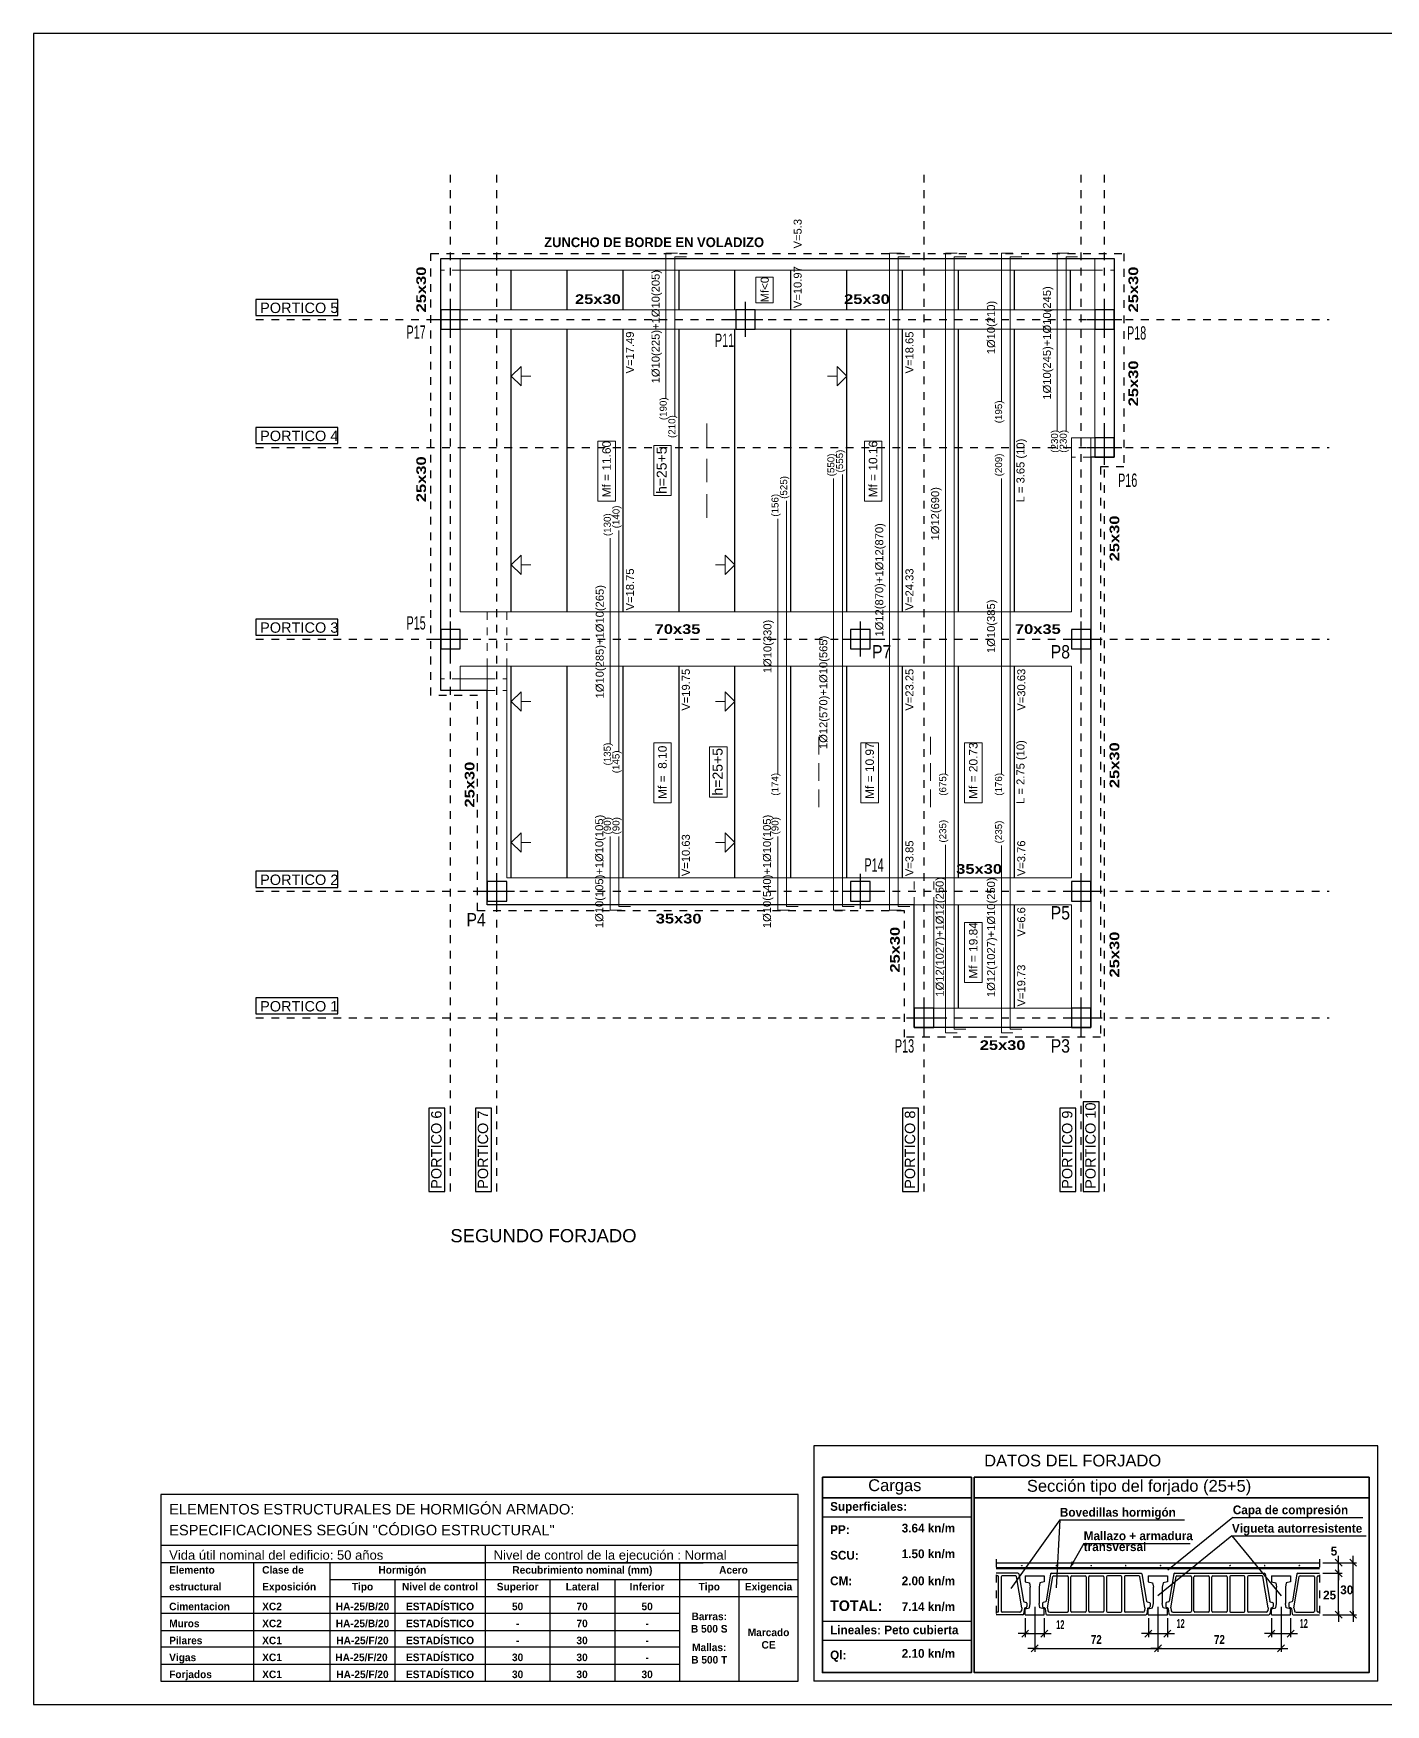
# Model space of a CAD drawing. Extents: x 2455 to 9764, y -806 to 181.
# Drawn here: x 4955.92 to 4973.33, y -500.15 to -478.61 of the extents above; entities that cross this region are included whole.
import ezdxf
from ezdxf.enums import TextEntityAlignment as Align

# ---------------------------------------------------------------- set-up
doc = ezdxf.new("R2010")
doc.units = 0
doc.header["$LTSCALE"] = 0.2
doc.header["$MEASUREMENT"] = 0
for name, pattern in [('CYPE_PUNTO', [0.075, 0, -0.075]), ('RAYITAS', [0.375, 0.25, -0.125]), ('TRAZO_Y_PUNTO', [1, 0.5, -0.25, 0, -0.25])]:
    doc.linetypes.add(name, pattern=pattern)
for name, color, linetype, lineweight in [('0-CYPE2', 4, 'CONTINUOUS', 35), ('0-CYPE3', 5, 'CONTINUOUS', 50), ('UNI_BARRAS', 10, 'CONTINUOUS', 15), ('UNI_MOMENTOS', 3, 'CONTINUOUS', 9), ('UNI_SEP_BARRAS', 9, 'CONTINUOUS', 9), ('UNI_SEP_MOM', 7, 'CONTINUOUS', 9), ('VIG_CARAS', 5, 'CONTINUOUS', 9)]:
    doc.layers.add(name, color=color, linetype=linetype, lineweight=lineweight)
for name, color, linetype in [('01_borde', 4, 'CONTINUOUS'), ('01_cajetín', 7, 'CONTINUOUS'), ('01_textos', 7, 'CONTINUOUS'), ('01_varios', 5, 'CONTINUOUS'), ('02_ejes', 38, 'RAYITAS'), ('02_trama muros', 2, 'CONTINUOUS'), ('07-TEXTOS', 7, 'CONTINUOUS'), ('ALZ_REF_TEXTO_REF_NOMBRE', 3, 'CONTINUOUS'), ('COTAS', 2, 'CONTINUOUS'), ('CYPECABECERA', 2, 'CONTINUOUS'), ('DETALLE', 2, 'CONTINUOUS'), ('FORJADO', 2, 'CONTINUOUS'), ('PA_NERV_UNI', 2, 'CONTINUOUS'), ('PA_NUM_CANTO', 7, 'CONTINUOUS'), ('PILAR_EJES', 1, 'CONTINUOUS'), ('PILAR_HORMIGON', 2, 'CONTINUOUS'), ('PILAR_REF', 3, 'CONTINUOUS'), ('UNI_CORTANTES', 3, 'CONTINUOUS'), ('WL', 7, 'CONTINUOUS')]:
    doc.layers.add(name, color=color, linetype=linetype)
doc.layers.add('01_cartela', color=6, linetype='CONTINUOUS', plot=False)
doc.layers.add('01_MEDICIONES', color=250, linetype='CONTINUOUS', plot=False)
doc.styles.add('BERNARDO', font='GOTHICB.TTF')
doc.styles.add('Estilo1', font='swissel.ttf')
doc.styles.add('NIEVES2', font='sanss___.ttf')

# ---------------------------------------------------------------- blocks, each defined once
blk = doc.blocks.new('Ejes del pilar')
at = {"layer": 'PILAR_EJES'}
for p, q in [((0, -0.5), (0, 0.5)), ((-0.5, 0), (0.5, 0))]:
    blk.add_line(p, q, dxfattribs=at)
blk = doc.blocks.new('Extremo de igualacion')
at = {"layer": 'UNI_SEP_BARRAS'}
for p, q in [((-0.125, 0), (0, 0)), ((0, -0.125), (0.125, 0))]:
    blk.add_line(p, q, dxfattribs=at)
blk.add_lwpolyline([(0, -0.125), (0, 0.125), (0.125, 0)], dxfattribs=at)

msp = doc.modelspace()

# ---------------------------------------------------------------- linework, layer by layer
at = {"layer": '0-CYPE2'}
for p, q in [((4968.001, -497.219), (4966.081, -497.219)), ((4968.001, -499.736), (4968.001, -497.219)), ((4968.037, -497.219), (4973.123, -497.219)), ((4968.037, -499.736), (4968.037, -497.219)), ((4966.081, -497.482), (4968.001, -497.482)), ((4968.037, -497.482), (4973.123, -497.482)), ((4973.123, -499.736), (4968.037, -499.736))]:
    msp.add_line(p, q, dxfattribs=at)
for points in [[(4966.081, -497.219), (4968.001, -497.219), (4968.001, -499.736), (4966.081, -499.736)], [(4968.037, -497.219), (4973.123, -497.219), (4973.123, -499.736), (4968.037, -499.736)]]:
    msp.add_lwpolyline(points, close=True, dxfattribs=at)
at = {"layer": '0-CYPE3'}
msp.add_line((4968.318, -498.388), (4972.483, -498.388), dxfattribs=at)
at = {"layer": '01_cartela', "color": 3}
msp.add_lwpolyline([(4955.92, -478.613), (4955.92, -500.148), (4986.558, -500.148), (4986.558, -478.613)], close=True, dxfattribs=at)
at = {"layer": '01_MEDICIONES', "color": 250}
msp.add_lwpolyline([(4961.165, -481.513), (4969.84, -481.513), (4969.84, -484.073), (4969.54, -484.073), (4969.54, -491.423), (4967.265, -491.423), (4967.265, -489.843), (4961.765, -489.843), (4961.765, -487.078), (4961.165, -487.078)], close=True, dxfattribs=at)
at = {"layer": '01_varios'}
for p, q in [((4968.759, -498.846), (4968.759, -498.635)), ((4968.873, -498.635), (4968.873, -498.846)), ((4970.345, -498.846), (4970.345, -498.635)), ((4970.459, -498.635), (4970.459, -498.846)), ((4971.932, -498.846), (4971.932, -498.635)), ((4972.045, -498.635), (4972.045, -498.846))]:
    msp.add_line(p, q, dxfattribs=at)
at = {"layer": '02_ejes', "color": 120, "linetype": 'TRAZO_Y_PUNTO', "ltscale": 0.5}
for p, q in [((4961.29, -493.534), (4961.29, -480.348)), ((4961.89, -493.534), (4961.89, -480.348)), ((4967.39, -493.534), (4967.39, -480.348)), ((4969.415, -493.534), (4969.415, -480.348)), ((4969.715, -493.534), (4969.715, -480.348)), ((4958.784, -482.298), (4972.609, -482.298)), ((4958.784, -483.948), (4972.609, -483.948)), ((4958.784, -486.418), (4972.609, -486.418)), ((4958.784, -489.668), (4972.609, -489.668)), ((4958.784, -491.298), (4972.609, -491.298))]:
    msp.add_line(p, q, dxfattribs=at)
at = {"layer": '02_ejes', "color": 170, "linetype": 'TRAZO_Y_PUNTO', "ltscale": 0.5, "elevation": 0}
msp.add_lwpolyline([(4961.64, -487.143), (4961.04, -487.143), (4961.04, -481.448), (4969.965, -481.448), (4969.965, -484.198), (4969.665, -484.198), (4969.665, -491.548), (4967.14, -491.548), (4967.14, -489.918), (4961.64, -489.918)], close=True, dxfattribs=at)
at = {"layer": '02_trama muros', "color": 2}
for p, q in [((4966.081, -497.728), (4968.001, -497.728)), ((4966.081, -499.073), (4968.001, -499.073)), ((4966.081, -499.319), (4968.001, -499.319))]:
    msp.add_line(p, q, dxfattribs=at)
at = {"layer": 'COTAS', "linetype": 'Continuous'}
for p, q in [((4972.774, -498.365), (4972.685, -498.276)), ((4972.729, -498.365), (4972.729, -498.231)), ((4972.962, -498.365), (4972.873, -498.276)), ((4972.918, -498.365), (4972.918, -498.231)), ((4972.528, -498.321), (4972.962, -498.321)), ((4972.528, -498.321), (4972.774, -498.321)), ((4972.528, -498.455), (4972.774, -498.455)), ((4972.528, -498.455), (4972.774, -498.455)), ((4972.774, -498.5), (4972.685, -498.41)), ((4972.774, -498.5), (4972.685, -498.41)), ((4972.729, -498.455), (4972.729, -498.321)), ((4972.729, -498.5), (4972.729, -498.343)), ((4972.729, -498.41), (4972.729, -498.544)), ((4972.729, -498.991), (4972.729, -498.455)), ((4972.918, -498.991), (4972.918, -498.321)), ((4968.816, -498.888), (4968.816, -499.469)), ((4970.402, -498.888), (4970.402, -499.469)), ((4971.988, -498.888), (4971.988, -499.469)), ((4972.774, -499.036), (4972.685, -498.946)), ((4972.729, -498.946), (4972.729, -499.08)), ((4972.962, -499.036), (4972.873, -498.946)), ((4972.918, -498.946), (4972.918, -499.08)), ((4968.693, -499.036), (4968.693, -499.278)), ((4968.939, -499.036), (4968.939, -499.278)), ((4970.28, -499.036), (4970.28, -499.278)), ((4970.525, -499.036), (4970.525, -499.278)), ((4971.866, -499.036), (4971.866, -499.278)), ((4972.111, -499.036), (4972.111, -499.278)), ((4972.528, -498.991), (4972.962, -498.991)), ((4972.528, -498.991), (4972.774, -498.991)), ((4968.738, -499.233), (4968.604, -499.233)), ((4968.649, -499.278), (4968.738, -499.189)), ((4968.693, -499.233), (4968.939, -499.233)), ((4968.772, -499.469), (4968.861, -499.38)), ((4968.894, -499.278), (4968.984, -499.189)), ((4968.894, -499.233), (4969.028, -499.233)), ((4970.324, -499.233), (4970.19, -499.233)), ((4970.235, -499.278), (4970.324, -499.189)), ((4970.28, -499.233), (4970.525, -499.233)), ((4970.358, -499.469), (4970.447, -499.38)), ((4970.358, -499.469), (4970.447, -499.38)), ((4970.481, -499.278), (4970.57, -499.189)), ((4970.481, -499.233), (4970.615, -499.233)), ((4971.91, -499.233), (4971.776, -499.233)), ((4971.821, -499.278), (4971.91, -499.189)), ((4971.866, -499.233), (4972.111, -499.233)), ((4971.944, -499.469), (4972.033, -499.38)), ((4972.067, -499.278), (4972.156, -499.189)), ((4972.067, -499.233), (4972.201, -499.233)), ((4968.861, -499.424), (4968.727, -499.424)), ((4968.816, -499.424), (4970.402, -499.424)), ((4970.447, -499.424), (4970.313, -499.424)), ((4970.358, -499.424), (4970.492, -499.424)), ((4970.402, -499.424), (4971.988, -499.424)), ((4971.944, -499.424), (4972.078, -499.424))]:
    msp.add_line(p, q, dxfattribs=at)
at = {"layer": 'CYPECABECERA', "color": 7, "linetype": 'Continuous'}
msp.add_lwpolyline([(4965.77, -497.439), (4957.56, -497.439), (4957.56, -499.848), (4965.77, -499.848)], close=True, dxfattribs=at)
at = {"layer": 'DETALLE', "color": 7}
for p, q in [((4973.235, -496.814), (4965.97, -496.814)), ((4973.235, -499.848), (4965.97, -499.848))]:
    msp.add_line(p, q, dxfattribs=at)
for points in [[(4965.97, -496.814), (4965.97, -499.848)], [(4973.235, -499.848), (4973.235, -496.814)]]:
    msp.add_lwpolyline(points, dxfattribs=at)
at = {"layer": 'FORJADO', "color": 4, "linetype": 'Continuous'}
for p, q in [((4969.14, -497.768), (4968.507, -498.653)), ((4969.14, -497.768), (4969.092, -498.642)), ((4969.14, -497.768), (4970.744, -497.768)), ((4971.368, -497.737), (4970.532, -498.414)), ((4971.368, -497.737), (4973.041, -497.737)), ((4969.447, -498.071), (4969.269, -498.388)), ((4969.447, -498.071), (4970.818, -498.071)), ((4971.356, -497.975), (4970.402, -498.745)), ((4971.356, -497.975), (4971.988, -498.745)), ((4971.356, -497.975), (4973.086, -497.975))]:
    msp.add_line(p, q, dxfattribs=at)
at = {"layer": 'FORJADO', "color": 4, "linetype": 'TRAZO_Y_PUNTO'}
for p, q in [((4968.318, -498.276), (4968.318, -499.036)), ((4972.483, -498.276), (4972.483, -499.036))]:
    msp.add_line(p, q, dxfattribs=at)
at = {"layer": 'FORJADO', "color": 5}
for p, q in [((4968.318, -498.321), (4972.483, -498.321)), ((4968.693, -498.49), (4968.693, -498.568)), ((4968.693, -498.49), (4968.939, -498.49)), ((4968.939, -498.49), (4968.939, -498.568)), ((4970.279, -498.49), (4970.279, -498.568)), ((4970.279, -498.49), (4970.525, -498.49)), ((4970.525, -498.49), (4970.525, -498.568)), ((4971.866, -498.49), (4971.866, -498.568)), ((4971.866, -498.49), (4972.111, -498.49)), ((4972.111, -498.49), (4972.111, -498.568)), ((4968.693, -498.568), (4968.749, -498.579)), ((4968.749, -498.579), (4968.759, -498.635)), ((4968.883, -498.579), (4968.873, -498.635)), ((4968.939, -498.568), (4968.883, -498.579)), ((4970.279, -498.568), (4970.335, -498.579)), ((4970.335, -498.579), (4970.345, -498.635)), ((4970.469, -498.579), (4970.459, -498.635)), ((4970.525, -498.568), (4970.469, -498.579)), ((4971.866, -498.568), (4971.921, -498.579)), ((4971.921, -498.579), (4971.932, -498.635)), ((4972.056, -498.579), (4972.045, -498.635)), ((4972.111, -498.568), (4972.056, -498.579)), ((4968.693, -498.913), (4968.749, -498.902)), ((4968.693, -498.991), (4968.693, -498.913)), ((4968.749, -498.902), (4968.759, -498.846)), ((4968.883, -498.902), (4968.873, -498.846)), ((4968.939, -498.913), (4968.883, -498.902)), ((4968.939, -498.991), (4968.939, -498.913)), ((4970.279, -498.913), (4970.335, -498.902)), ((4970.279, -498.991), (4970.279, -498.913)), ((4970.335, -498.902), (4970.345, -498.846)), ((4970.469, -498.902), (4970.459, -498.846)), ((4970.525, -498.913), (4970.469, -498.902)), ((4970.525, -498.991), (4970.525, -498.913)), ((4971.866, -498.913), (4971.921, -498.902)), ((4971.866, -498.991), (4971.866, -498.913)), ((4971.921, -498.902), (4971.932, -498.846)), ((4972.056, -498.902), (4972.045, -498.846)), ((4972.111, -498.913), (4972.056, -498.902)), ((4972.111, -498.991), (4972.111, -498.913)), ((4968.693, -498.991), (4968.939, -498.991)), ((4970.279, -498.991), (4970.525, -498.991)), ((4971.866, -498.991), (4972.111, -498.991))]:
    msp.add_line(p, q, dxfattribs=at)
at = {"layer": 'FORJADO'}
for p, q in [((4968.6, -498.455), (4968.318, -498.455)), ((4968.34, -498.488), (4968.318, -498.488)), ((4968.351, -498.948), (4968.351, -498.5)), ((4968.385, -498.5), (4968.385, -498.948)), ((4968.571, -498.488), (4968.396, -498.488)), ((4968.65, -498.899), (4968.582, -498.498)), ((4968.611, -498.464), (4968.67, -498.816)), ((4969.021, -498.464), (4968.963, -498.816)), ((4968.982, -498.899), (4969.05, -498.498)), ((4969.032, -498.455), (4970.186, -498.455)), ((4969.061, -498.488), (4969.237, -498.488)), ((4969.248, -498.5), (4969.248, -498.948)), ((4969.281, -498.948), (4969.281, -498.5)), ((4969.292, -498.488), (4969.466, -498.488)), ((4969.478, -498.5), (4969.478, -498.946)), ((4969.511, -498.946), (4969.511, -498.5)), ((4969.522, -498.488), (4969.696, -498.488)), ((4969.707, -498.5), (4969.707, -498.946)), ((4969.741, -498.5), (4969.741, -498.946)), ((4969.926, -498.488), (4969.752, -498.488)), ((4969.937, -498.946), (4969.937, -498.5)), ((4969.971, -498.5), (4969.971, -498.946)), ((4970.157, -498.488), (4969.982, -498.488)), ((4970.236, -498.899), (4970.169, -498.498)), ((4970.197, -498.464), (4970.256, -498.816)), ((4970.608, -498.464), (4970.549, -498.816)), ((4970.568, -498.899), (4970.636, -498.498)), ((4970.619, -498.455), (4971.772, -498.455)), ((4970.647, -498.488), (4970.823, -498.488)), ((4970.834, -498.5), (4970.834, -498.946)), ((4970.867, -498.946), (4970.867, -498.5)), ((4970.879, -498.488), (4971.053, -498.488)), ((4971.064, -498.5), (4971.064, -498.946)), ((4971.097, -498.946), (4971.097, -498.5)), ((4971.108, -498.488), (4971.282, -498.488)), ((4971.294, -498.5), (4971.294, -498.948)), ((4971.327, -498.5), (4971.327, -498.948)), ((4971.512, -498.488), (4971.338, -498.488)), ((4971.523, -498.946), (4971.523, -498.5)), ((4971.557, -498.5), (4971.557, -498.946)), ((4971.744, -498.488), (4971.568, -498.488)), ((4971.822, -498.899), (4971.755, -498.498)), ((4971.783, -498.464), (4971.842, -498.816)), ((4972.194, -498.464), (4972.135, -498.816)), ((4972.155, -498.899), (4972.222, -498.498)), ((4972.205, -498.455), (4972.483, -498.455)), ((4972.233, -498.488), (4972.409, -498.488)), ((4972.42, -498.5), (4972.42, -498.948)), ((4972.454, -498.948), (4972.454, -498.5)), ((4972.465, -498.488), (4972.483, -498.488)), ((4968.34, -498.958), (4968.318, -498.958)), ((4968.623, -498.958), (4968.396, -498.958)), ((4968.65, -498.899), (4968.645, -498.938)), ((4968.683, -498.909), (4968.673, -498.98)), ((4968.678, -498.825), (4968.707, -498.833)), ((4968.692, -498.9), (4968.707, -498.897)), ((4968.716, -498.843), (4968.716, -498.886)), ((4968.917, -498.843), (4968.917, -498.886)), ((4968.954, -498.825), (4968.925, -498.833)), ((4968.941, -498.9), (4968.926, -498.897)), ((4968.95, -498.909), (4968.959, -498.98)), ((4968.982, -498.899), (4968.987, -498.938)), ((4969.009, -498.958), (4969.237, -498.958)), ((4969.466, -498.958), (4969.292, -498.958)), ((4969.696, -498.958), (4969.522, -498.958)), ((4969.752, -498.958), (4969.926, -498.958)), ((4970.209, -498.958), (4969.982, -498.958)), ((4970.236, -498.899), (4970.231, -498.938)), ((4970.269, -498.909), (4970.26, -498.98)), ((4970.264, -498.825), (4970.293, -498.833)), ((4970.278, -498.9), (4970.293, -498.897)), ((4970.302, -498.843), (4970.302, -498.886)), ((4970.503, -498.843), (4970.503, -498.886)), ((4970.54, -498.825), (4970.511, -498.833)), ((4970.527, -498.9), (4970.512, -498.897)), ((4970.536, -498.909), (4970.545, -498.98)), ((4970.568, -498.899), (4970.573, -498.938)), ((4970.596, -498.958), (4970.823, -498.958)), ((4971.053, -498.958), (4970.879, -498.958)), ((4971.282, -498.958), (4971.108, -498.958)), ((4971.338, -498.958), (4971.512, -498.958)), ((4971.795, -498.958), (4971.568, -498.958)), ((4971.822, -498.899), (4971.817, -498.938)), ((4971.855, -498.909), (4971.846, -498.98)), ((4971.85, -498.825), (4971.88, -498.833)), ((4971.864, -498.9), (4971.879, -498.897)), ((4971.888, -498.843), (4971.888, -498.886)), ((4972.089, -498.843), (4972.089, -498.886)), ((4972.127, -498.825), (4972.098, -498.833)), ((4972.113, -498.9), (4972.098, -498.897)), ((4972.122, -498.909), (4972.131, -498.98)), ((4972.155, -498.899), (4972.16, -498.938)), ((4972.182, -498.958), (4972.409, -498.958)), ((4972.483, -498.958), (4972.465, -498.958)), ((4968.661, -498.991), (4968.318, -498.991)), ((4968.972, -498.991), (4970.247, -498.991)), ((4970.558, -498.991), (4971.833, -498.991)), ((4972.144, -498.991), (4972.483, -498.991))]:
    msp.add_line(p, q, dxfattribs=at)
for centre, radius, start, end in [((4968.34, -498.5), 0.0112, 360, 90), ((4968.396, -498.5), 0.0112, 90, 180), ((4968.571, -498.5), 0.0112, 8.9306, 90), ((4968.6, -498.466), 0.0112, 8.9306, 90), ((4969.032, -498.466), 0.0112, 90, 171.0694), ((4969.061, -498.5), 0.0112, 90, 171.0694), ((4969.237, -498.5), 0.0112, 0, 90), ((4969.292, -498.5), 0.0112, 90, 180), ((4969.466, -498.5), 0.0112, 0, 90), ((4969.522, -498.5), 0.0112, 90, 180), ((4969.696, -498.5), 0.0112, 0, 90), ((4969.752, -498.5), 0.0112, 90, 180), ((4969.926, -498.5), 0.0112, 0, 90), ((4969.982, -498.5), 0.0112, 90, 180), ((4970.157, -498.5), 0.0112, 8.9306, 90), ((4970.186, -498.466), 0.0112, 8.9306, 90), ((4970.619, -498.466), 0.0112, 90, 171.0694), ((4970.647, -498.5), 0.0112, 90, 171.0694), ((4970.823, -498.5), 0.0112, 0, 90), ((4970.879, -498.5), 0.0112, 90, 180), ((4971.053, -498.5), 0.0112, 0, 90), ((4971.108, -498.5), 0.0112, 90, 180), ((4971.282, -498.5), 0.0112, 0, 90), ((4971.338, -498.5), 0.0112, 90, 180), ((4971.512, -498.5), 0.0112, 0, 90), ((4971.568, -498.5), 0.0112, 90, 180), ((4971.744, -498.5), 0.0112, 8.9306, 90), ((4971.772, -498.466), 0.0112, 8.9306, 90), ((4972.205, -498.466), 0.0112, 90, 171.0694), ((4972.233, -498.5), 0.0112, 90, 171.0694), ((4972.409, -498.5), 0.0112, 0, 90), ((4972.465, -498.5), 0.0112, 90, 180), ((4968.34, -498.946), 0.0112, 270, 360), ((4968.396, -498.946), 0.0112, 180, 270), ((4968.623, -498.935), 0.0224, 270, 352.6011), ((4968.681, -498.814), 0.0112, 188.9306, 255.9637), ((4968.694, -498.911), 0.0112, 101.3099, 172.6012), ((4968.705, -498.843), 0.0112, 360, 75.9638), ((4968.705, -498.886), 0.0112, 281.31, 360), ((4968.928, -498.843), 0.0112, 104.0362, 180), ((4968.928, -498.886), 0.0112, 180, 258.69), ((4968.939, -498.911), 0.0112, 7.3988, 78.6901), ((4968.952, -498.814), 0.0112, 284.0363, 351.0694), ((4969.009, -498.935), 0.0224, 187.3989, 270), ((4969.237, -498.946), 0.0112, 270, 0), ((4969.292, -498.946), 0.0112, 180, 270), ((4969.466, -498.946), 0.0112, 270, 0), ((4969.522, -498.946), 0.0112, 180, 270), ((4969.696, -498.946), 0.0112, 270, 0), ((4969.752, -498.946), 0.0112, 180, 270), ((4969.926, -498.946), 0.0112, 270, 0), ((4969.982, -498.946), 0.0112, 180, 270), ((4970.209, -498.935), 0.0224, 270, 352.6011), ((4970.267, -498.814), 0.0112, 188.9306, 255.9637), ((4970.28, -498.911), 0.0112, 101.3099, 172.6012), ((4970.291, -498.843), 0.0112, 0, 75.9638), ((4970.291, -498.886), 0.0112, 281.31, 0), ((4970.514, -498.843), 0.0112, 104.0362, 180), ((4970.514, -498.886), 0.0112, 180, 258.69), ((4970.525, -498.911), 0.0112, 7.3988, 78.6901), ((4970.538, -498.814), 0.0112, 284.0363, 351.0694), ((4970.596, -498.935), 0.0224, 187.3989, 270), ((4970.823, -498.946), 0.0112, 270, 0), ((4970.879, -498.946), 0.0112, 180, 270), ((4971.053, -498.946), 0.0112, 270, 0), ((4971.108, -498.946), 0.0112, 180, 270), ((4971.282, -498.946), 0.0112, 270, 0), ((4971.338, -498.946), 0.0112, 180, 270), ((4971.512, -498.946), 0.0112, 270, 0), ((4971.568, -498.946), 0.0112, 180, 270), ((4971.795, -498.935), 0.0224, 270, 352.6011), ((4971.853, -498.814), 0.0112, 188.9306, 255.9637), ((4971.866, -498.911), 0.0112, 101.3099, 172.6012), ((4971.877, -498.886), 0.0112, 281.31, 0), ((4971.877, -498.843), 0.0112, 0, 75.9638), ((4972.1, -498.843), 0.0112, 104.0362, 180), ((4972.1, -498.886), 0.0112, 180, 258.69), ((4972.111, -498.911), 0.0112, 7.3988, 78.6901), ((4972.124, -498.814), 0.0112, 284.0363, 351.0694), ((4972.182, -498.935), 0.0224, 187.3989, 270), ((4972.409, -498.946), 0.0112, 270, 0), ((4972.465, -498.946), 0.0112, 180, 270), ((4968.661, -498.978), 0.0129, 270, 352.6011), ((4968.972, -498.978), 0.0129, 187.3989, 270), ((4970.247, -498.978), 0.0129, 270, 352.6011), ((4970.558, -498.978), 0.0129, 187.3989, 270), ((4971.833, -498.978), 0.0129, 270, 352.6011), ((4972.144, -498.978), 0.0129, 187.3989, 270)]:
    msp.add_arc(centre, radius, start, end, dxfattribs=at)
at = {"layer": 'FORJADO', "color": 4, "linetype": 'Continuous'}
msp.add_solid([(4969.293, -498.299), (4969.269, -498.388), (4969.332, -498.321), (4969.269, -498.388)], dxfattribs=at)
at = {"layer": 'FORJADO', "color": 1, "linetype": 'Continuous'}
for points in [[(4968.636, -498.353), (4968.642, -498.359), (4968.642, -498.347)], [(4968.636, -498.359), (4968.642, -498.359), (4968.636, -498.353)], [(4968.642, -498.347), (4968.642, -498.359), (4968.648, -498.347)], [(4968.642, -498.359), (4968.655, -498.365), (4968.648, -498.347)], [(4968.655, -498.365), (4968.642, -498.359), (4968.642, -498.365)], [(4968.655, -498.347), (4968.648, -498.347), (4968.655, -498.365)], [(4968.661, -498.359), (4968.661, -498.347), (4968.655, -498.347)], [(4968.655, -498.365), (4968.661, -498.359), (4968.655, -498.347)], [(4969.086, -498.365), (4969.105, -498.365), (4969.098, -498.347)], [(4969.086, -498.365), (4969.098, -498.347), (4969.092, -498.347)], [(4969.092, -498.347), (4969.086, -498.347), (4969.086, -498.365)], [(4969.098, -498.34), (4969.092, -498.34), (4969.098, -498.347)], [(4969.092, -498.34), (4969.092, -498.347), (4969.098, -498.347)], [(4969.105, -498.347), (4969.098, -498.347), (4969.105, -498.365)], [(4969.53, -498.353), (4969.53, -498.359), (4969.536, -498.353)], [(4969.53, -498.359), (4969.536, -498.359), (4969.536, -498.353)], [(4969.536, -498.353), (4969.548, -498.365), (4969.542, -498.347)], [(4969.536, -498.347), (4969.536, -498.353), (4969.542, -498.347)], [(4969.536, -498.359), (4969.548, -498.365), (4969.536, -498.353)], [(4969.548, -498.365), (4969.536, -498.359), (4969.536, -498.365)], [(4969.542, -498.347), (4969.548, -498.365), (4969.548, -498.347)], [(4969.554, -498.359), (4969.554, -498.347), (4969.548, -498.347)], [(4969.548, -498.365), (4969.554, -498.359), (4969.548, -498.347)], [(4969.979, -498.365), (4969.998, -498.365), (4969.992, -498.347)], [(4969.979, -498.365), (4969.992, -498.347), (4969.986, -498.347)], [(4969.986, -498.347), (4969.979, -498.347), (4969.979, -498.365)], [(4969.992, -498.34), (4969.986, -498.34), (4969.992, -498.347)], [(4969.986, -498.34), (4969.986, -498.347), (4969.992, -498.347)], [(4969.998, -498.347), (4969.992, -498.347), (4969.998, -498.365)], [(4970.423, -498.359), (4970.429, -498.359), (4970.429, -498.353)], [(4970.423, -498.353), (4970.423, -498.359), (4970.429, -498.353)], [(4970.429, -498.353), (4970.442, -498.365), (4970.436, -498.347)], [(4970.429, -498.347), (4970.429, -498.353), (4970.436, -498.347)], [(4970.429, -498.359), (4970.442, -498.365), (4970.429, -498.353)], [(4970.442, -498.365), (4970.429, -498.359), (4970.429, -498.365)], [(4970.442, -498.34), (4970.436, -498.34), (4970.442, -498.347)], [(4970.436, -498.34), (4970.436, -498.347), (4970.442, -498.347)], [(4970.436, -498.347), (4970.442, -498.365), (4970.442, -498.347)], [(4970.448, -498.359), (4970.448, -498.347), (4970.442, -498.347)], [(4970.442, -498.365), (4970.448, -498.359), (4970.442, -498.347)], [(4970.873, -498.365), (4970.892, -498.365), (4970.885, -498.347)], [(4970.873, -498.365), (4970.885, -498.347), (4970.879, -498.347)], [(4970.879, -498.347), (4970.873, -498.347), (4970.873, -498.365)], [(4970.885, -498.34), (4970.879, -498.34), (4970.885, -498.347)], [(4970.879, -498.34), (4970.879, -498.347), (4970.885, -498.347)], [(4970.892, -498.347), (4970.885, -498.347), (4970.892, -498.365)], [(4971.317, -498.359), (4971.323, -498.359), (4971.323, -498.353)], [(4971.317, -498.353), (4971.317, -498.359), (4971.323, -498.353)], [(4971.323, -498.353), (4971.335, -498.365), (4971.329, -498.347)], [(4971.323, -498.347), (4971.323, -498.353), (4971.329, -498.347)], [(4971.323, -498.359), (4971.335, -498.365), (4971.323, -498.353)], [(4971.335, -498.365), (4971.323, -498.359), (4971.323, -498.365)], [(4971.335, -498.34), (4971.329, -498.34), (4971.335, -498.347)], [(4971.329, -498.34), (4971.329, -498.347), (4971.335, -498.347)], [(4971.329, -498.347), (4971.335, -498.365), (4971.335, -498.347)], [(4971.342, -498.359), (4971.342, -498.347), (4971.335, -498.347)], [(4971.335, -498.365), (4971.342, -498.359), (4971.335, -498.347)], [(4971.767, -498.365), (4971.785, -498.365), (4971.779, -498.347)], [(4971.767, -498.365), (4971.779, -498.347), (4971.773, -498.347)], [(4971.773, -498.347), (4971.767, -498.347), (4971.767, -498.365)], [(4971.779, -498.34), (4971.773, -498.34), (4971.779, -498.347)], [(4971.773, -498.34), (4971.773, -498.347), (4971.779, -498.347)], [(4971.785, -498.347), (4971.779, -498.347), (4971.785, -498.365)], [(4972.21, -498.359), (4972.216, -498.359), (4972.216, -498.353)], [(4972.21, -498.353), (4972.21, -498.359), (4972.216, -498.353)], [(4972.216, -498.353), (4972.229, -498.365), (4972.223, -498.347)], [(4972.216, -498.347), (4972.216, -498.353), (4972.223, -498.347)], [(4972.216, -498.359), (4972.229, -498.365), (4972.216, -498.353)], [(4972.229, -498.365), (4972.216, -498.359), (4972.216, -498.365)], [(4972.229, -498.34), (4972.223, -498.34), (4972.229, -498.347)], [(4972.223, -498.34), (4972.223, -498.347), (4972.229, -498.347)], [(4972.223, -498.347), (4972.229, -498.365), (4972.229, -498.347)], [(4972.235, -498.359), (4972.235, -498.347), (4972.229, -498.347)], [(4972.229, -498.365), (4972.235, -498.359), (4972.229, -498.347)]]:
    msp.add_solid(points, dxfattribs=at)
at = {"layer": 'PA_NERV_UNI'}
for p, q in [((4962.075, -482.173), (4962.075, -481.663)), ((4962.795, -482.173), (4962.795, -481.663)), ((4963.515, -482.173), (4963.515, -481.663)), ((4964.235, -482.173), (4964.235, -481.663)), ((4964.955, -482.173), (4964.955, -481.663)), ((4965.675, -482.173), (4965.675, -481.663)), ((4966.395, -482.173), (4966.395, -481.663)), ((4967.115, -482.173), (4967.115, -481.663)), ((4967.835, -482.173), (4967.835, -481.663)), ((4968.555, -482.173), (4968.555, -481.663)), ((4969.275, -482.173), (4969.275, -481.663)), ((4962.075, -486.068), (4962.075, -482.423)), ((4962.795, -486.068), (4962.795, -482.423)), ((4963.515, -486.068), (4963.515, -482.423)), ((4964.235, -486.068), (4964.235, -482.423)), ((4964.955, -486.068), (4964.955, -482.423)), ((4965.675, -486.068), (4965.675, -482.423)), ((4966.395, -486.068), (4966.395, -482.423)), ((4967.115, -486.068), (4967.115, -482.423)), ((4967.835, -486.068), (4967.835, -482.423)), ((4968.555, -486.068), (4968.555, -482.423)), ((4962.075, -489.493), (4962.075, -486.768)), ((4962.795, -489.493), (4962.795, -486.768)), ((4963.515, -489.493), (4963.515, -486.768)), ((4964.235, -489.493), (4964.235, -486.768)), ((4964.955, -489.493), (4964.955, -486.768)), ((4965.675, -489.493), (4965.675, -486.768)), ((4966.395, -489.493), (4966.395, -486.768)), ((4967.115, -489.493), (4967.115, -486.768)), ((4967.835, -489.493), (4967.835, -486.768)), ((4968.555, -489.493), (4968.555, -486.768)), ((4967.835, -491.173), (4967.835, -489.843)), ((4968.555, -491.173), (4968.555, -489.843))]:
    msp.add_line(p, q, dxfattribs=at)
at = {"layer": 'PILAR_HORMIGON'}
for points in [[(4961.165, -482.423), (4961.415, -482.423), (4961.415, -482.173), (4961.165, -482.173), (4961.165, -482.423)], [(4964.965, -482.423), (4965.215, -482.423), (4965.215, -482.173), (4964.965, -482.173), (4964.965, -482.423)], [(4969.59, -482.423), (4969.84, -482.423), (4969.84, -482.173), (4969.59, -482.173), (4969.59, -482.423)], [(4969.59, -484.073), (4969.84, -484.073), (4969.84, -483.823), (4969.59, -483.823), (4969.59, -484.073)], [(4961.165, -486.543), (4961.415, -486.543), (4961.415, -486.293), (4961.165, -486.293), (4961.165, -486.543)], [(4966.445, -486.543), (4966.695, -486.543), (4966.695, -486.293), (4966.445, -486.293), (4966.445, -486.543)], [(4969.29, -486.543), (4969.54, -486.543), (4969.54, -486.293), (4969.29, -486.293), (4969.29, -486.543)], [(4961.765, -489.793), (4962.015, -489.793), (4962.015, -489.543), (4961.765, -489.543), (4961.765, -489.793)], [(4966.445, -489.793), (4966.695, -489.793), (4966.695, -489.543), (4966.445, -489.543), (4966.445, -489.793)], [(4969.29, -489.793), (4969.54, -489.793), (4969.54, -489.543), (4969.29, -489.543), (4969.29, -489.793)], [(4967.265, -491.423), (4967.515, -491.423), (4967.515, -491.173), (4967.265, -491.173), (4967.265, -491.423)], [(4969.29, -491.423), (4969.54, -491.423), (4969.54, -491.173), (4969.29, -491.173), (4969.29, -491.423)]]:
    msp.add_lwpolyline(points, close=True, dxfattribs=at)
at = {"layer": 'PILAR_REF'}
for points in [[(4959.84, -482.04), (4958.784, -482.04), (4958.784, -482.248), (4959.84, -482.248)], [(4959.84, -483.69), (4958.784, -483.69), (4958.784, -483.898), (4959.84, -483.898)], [(4959.84, -486.16), (4958.784, -486.16), (4958.784, -486.368), (4959.84, -486.368)], [(4959.84, -489.41), (4958.784, -489.41), (4958.784, -489.618), (4959.84, -489.618)], [(4959.84, -491.04), (4958.784, -491.04), (4958.784, -491.248), (4959.84, -491.248)], [(4961.22, -493.534), (4961.22, -492.461), (4961.013, -492.461), (4961.013, -493.534)], [(4961.82, -493.534), (4961.82, -492.461), (4961.613, -492.461), (4961.613, -493.534)], [(4967.32, -493.534), (4967.32, -492.461), (4967.113, -492.461), (4967.113, -493.534)], [(4969.345, -493.534), (4969.345, -492.461), (4969.138, -492.461), (4969.138, -493.534)], [(4969.645, -493.534), (4969.645, -492.382), (4969.438, -492.382), (4969.438, -493.534)]]:
    msp.add_lwpolyline(points, close=True, dxfattribs=at)
at = {"layer": 'UNI_BARRAS'}
for points in [[(4964.066, -483.318), (4964.066, -481.445), (4964.216, -481.445)], [(4964.179, -483.548), (4964.179, -481.49), (4964.329, -481.49)], [(4967.096, -489.91), (4966.946, -489.91), (4966.946, -481.445), (4967.096, -481.445)], [(4967.209, -489.865), (4967.059, -489.865), (4967.059, -481.49), (4967.209, -481.49)], [(4967.666, -488.158), (4967.666, -481.445), (4967.816, -481.445)], [(4967.929, -491.445), (4967.779, -491.445), (4967.779, -481.49), (4967.929, -481.49)], [(4968.386, -483.358), (4968.386, -481.445), (4968.536, -481.445)], [(4968.649, -491.445), (4968.499, -491.445), (4968.499, -481.49), (4968.649, -481.49)], [(4969.106, -483.738), (4969.106, -481.445), (4969.256, -481.445)], [(4969.219, -483.738), (4969.219, -481.49), (4969.369, -481.49)], [(4966.489, -489.865), (4966.339, -489.865), (4966.339, -484.298)], [(4966.376, -489.91), (4966.226, -489.91), (4966.226, -484.348)], [(4968.386, -488.158), (4968.386, -484.348)], [(4965.769, -489.865), (4965.619, -489.865), (4965.619, -484.638)], [(4965.506, -488.158), (4965.506, -484.868)], [(4963.346, -487.768), (4963.346, -485.118)], [(4963.459, -487.868), (4963.459, -485.018)], [(4963.496, -489.91), (4963.346, -489.91), (4963.346, -488.963)], [(4963.609, -489.865), (4963.459, -489.865), (4963.459, -488.963)], [(4965.656, -489.91), (4965.506, -489.91), (4965.506, -488.963)], [(4967.816, -491.49), (4967.666, -491.49), (4967.666, -489.068)], [(4968.536, -491.49), (4968.386, -491.49), (4968.386, -489.078)]]:
    msp.add_lwpolyline(points, dxfattribs=at)
at = {"layer": 'UNI_SEP_MOM'}
for p, q in [((4964.595, -483.942), (4964.595, -483.638)), ((4964.595, -484.397), (4964.595, -484.093)), ((4964.595, -484.853), (4964.595, -484.549)), ((4966.035, -487.903), (4966.035, -487.676)), ((4967.475, -487.903), (4967.475, -487.676)), ((4966.035, -488.244), (4966.035, -488.017)), ((4967.475, -488.244), (4967.475, -488.017)), ((4966.035, -488.584), (4966.035, -488.357)), ((4967.475, -488.584), (4967.475, -488.357))]:
    msp.add_line(p, q, dxfattribs=at)
at = {"layer": 'VIG_CARAS'}
for p, q in [((4961.165, -482.173), (4961.165, -481.513)), ((4961.165, -481.513), (4969.84, -481.513)), ((4961.415, -482.173), (4961.415, -481.513)), ((4969.59, -482.173), (4969.59, -481.513)), ((4969.84, -482.173), (4969.84, -481.513)), ((4961.415, -481.663), (4969.59, -481.663)), ((4961.415, -482.173), (4964.965, -482.173)), ((4965.215, -482.173), (4969.59, -482.173)), ((4961.165, -486.293), (4961.165, -482.423)), ((4961.415, -486.068), (4961.415, -482.423)), ((4961.415, -482.423), (4964.965, -482.423)), ((4965.215, -482.423), (4969.59, -482.423)), ((4969.59, -483.823), (4969.59, -482.423)), ((4969.84, -483.823), (4969.84, -482.423)), ((4969.29, -486.068), (4969.29, -483.823)), ((4969.29, -483.823), (4969.59, -483.823)), ((4969.54, -486.293), (4969.54, -483.823)), ((4969.54, -484.073), (4969.59, -484.073)), ((4961.415, -486.068), (4966.57, -486.068)), ((4966.57, -486.068), (4969.29, -486.068)), ((4961.165, -487.078), (4961.165, -486.543)), ((4969.54, -489.543), (4969.54, -486.543)), ((4961.415, -486.768), (4966.57, -486.768)), ((4961.415, -487.078), (4961.415, -486.768)), ((4961.765, -489.543), (4961.765, -486.768)), ((4962.015, -489.493), (4962.015, -486.768)), ((4966.57, -486.768), (4969.29, -486.768)), ((4969.29, -489.493), (4969.29, -486.768)), ((4961.165, -487.078), (4961.765, -487.078)), ((4961.415, -486.928), (4961.765, -486.928)), ((4962.015, -489.493), (4966.57, -489.493)), ((4966.57, -489.493), (4969.29, -489.493)), ((4961.765, -489.843), (4961.765, -489.793)), ((4961.765, -489.843), (4966.57, -489.843)), ((4966.57, -489.843), (4969.29, -489.843)), ((4967.265, -491.173), (4967.265, -489.843)), ((4967.515, -491.173), (4967.515, -489.843)), ((4969.29, -491.173), (4969.29, -489.843)), ((4969.54, -491.173), (4969.54, -489.793)), ((4967.515, -491.173), (4969.29, -491.173)), ((4967.515, -491.423), (4969.29, -491.423))]:
    msp.add_line(p, q, dxfattribs=at)
at = {"layer": 'VIG_CARAS', "linetype": 'CYPE_PUNTO'}
for p, q in [((4961.415, -481.663), (4961.165, -481.663)), ((4969.59, -481.663), (4969.84, -481.663)), ((4969.54, -484.073), (4969.29, -484.073)), ((4961.765, -486.768), (4961.765, -486.068)), ((4962.015, -486.768), (4962.015, -486.068)), ((4961.415, -486.928), (4961.165, -486.928)), ((4961.765, -486.928), (4962.015, -486.928)), ((4961.765, -487.078), (4962.015, -487.078)), ((4967.265, -489.843), (4967.265, -489.493)), ((4967.515, -489.843), (4967.515, -489.493))]:
    msp.add_line(p, q, dxfattribs=at)
at = {"layer": 'VIG_CARAS'}
for points in [[(4965.222, -481.752), (4965.222, -482.084), (4965.448, -482.084), (4965.448, -481.752)], [(4963.189, -483.868), (4963.189, -484.641), (4963.415, -484.641), (4963.415, -483.868)], [(4966.622, -483.868), (4966.622, -484.641), (4966.848, -484.641), (4966.848, -483.868)], [(4963.909, -483.921), (4963.909, -484.569), (4964.135, -484.569), (4964.135, -483.921)], [(4963.909, -487.753), (4963.909, -488.526), (4964.135, -488.526), (4964.135, -487.753)], [(4966.578, -487.753), (4966.578, -488.526), (4966.804, -488.526), (4966.804, -487.753)], [(4967.912, -487.753), (4967.912, -488.526), (4968.138, -488.526), (4968.138, -487.753)], [(4964.629, -487.806), (4964.629, -488.454), (4964.855, -488.454), (4964.855, -487.806)], [(4967.912, -490.071), (4967.912, -490.844), (4968.138, -490.844), (4968.138, -490.071)]]:
    msp.add_lwpolyline(points, close=True, dxfattribs=at)
at = {"layer": 'WL', "color": 5, "linetype": 'Continuous'}
for p, q in [((4957.56, -498.092), (4965.77, -498.092)), ((4961.739, -498.092), (4961.739, -498.322))]:
    msp.add_line(p, q, dxfattribs=at)
at = {"layer": 'WL', "color": 2, "linetype": 'Continuous'}
for p, q in [((4965.77, -498.322), (4957.56, -498.322)), ((4958.758, -499.848), (4958.758, -498.322)), ((4959.741, -499.848), (4959.741, -498.322)), ((4960.389, -498.322), (4961.739, -498.322)), ((4961.739, -498.322), (4961.739, -499.848)), ((4962.387, -498.322), (4963.737, -498.322)), ((4962.899, -498.322), (4964.547, -498.322)), ((4964.242, -498.322), (4964.242, -499.848)), ((4959.741, -498.538), (4961.739, -498.538)), ((4960.575, -498.538), (4960.575, -499.848)), ((4961.739, -498.538), (4964.242, -498.538)), ((4962.573, -498.538), (4962.573, -499.848)), ((4963.407, -498.538), (4963.407, -499.848)), ((4964.242, -498.538), (4965.77, -498.538)), ((4965.006, -498.538), (4965.006, -499.848)), ((4957.56, -498.754), (4965.77, -498.754)), ((4964.242, -498.973), (4957.56, -498.973)), ((4957.56, -499.192), (4964.242, -499.192)), ((4964.242, -499.41), (4957.56, -499.41)), ((4957.56, -499.629), (4959.045, -499.629)), ((4957.56, -499.629), (4964.242, -499.629)), ((4961.954, -499.629), (4962.899, -499.629))]:
    msp.add_line(p, q, dxfattribs=at)

# ---------------------------------------------------------------- block references
at = {"layer": 'PILAR_EJES', "xscale": 0.4500000000000001, "yscale": 0.4500000000000001}
for p in [(4961.29, -482.298), (4965.09, -482.298), (4969.715, -482.298), (4969.715, -483.948), (4961.29, -486.418), (4966.57, -486.418), (4969.415, -486.418), (4961.89, -489.668), (4966.57, -489.668), (4969.415, -489.668), (4967.39, -491.298), (4969.415, -491.298)]:
    msp.add_blockref('Ejes del pilar', p, dxfattribs=at)
at = {"layer": 'UNI_SEP_BARRAS', "rotation": 180}
for p in [(4962.2, -483.03), (4962.2, -485.46), (4962.2, -487.222), (4962.2, -489.039)]:
    msp.add_blockref('Extremo de igualacion', p, dxfattribs=at)
at = {"layer": 'UNI_SEP_BARRAS'}
for p in [(4966.27, -483.03), (4964.83, -485.46), (4964.83, -487.222), (4964.83, -489.039)]:
    msp.add_blockref('Extremo de igualacion', p, dxfattribs=at)

# ---------------------------------------------------------------- texts
at = {"layer": '01_borde', "color": 6, "ltscale": 0.01, "style": 'NIEVES2', "width": 0.588905}
for s, p, p2 in [('P17', (4960.725, -482.548), (4960.972, -482.548)), ('P18', (4970.004, -482.558, 0), (4970.252, -482.558, 0)), ('P16', (4969.889, -484.456, 0), (4970.137, -484.456, 0)), ('P15', (4960.725, -486.295), (4960.972, -486.295)), ('P14', (4966.622, -489.414), (4966.87, -489.414)), ('P13', (4967.015, -491.746), (4967.263, -491.746))]:
    msp.add_text(s, height=0.1722, dxfattribs=at).set_placement(p, p2, align=Align.FIT)
at = {"layer": '01_borde', "color": 7, "ltscale": 0.01, "style": 'NIEVES2'}
for s, width, p, p2 in [('P11', 0.588905, (4964.697, -482.652), (4964.945, -482.652)), ('P7', 0.856632, (4966.721, -486.667, 0), (4966.968, -486.667, 0)), ('P8', 0.856632, (4969.022, -486.667, 0), (4969.27, -486.667, 0)), ('P5', 0.856632, (4969.022, -490.031, 0), (4969.27, -490.031, 0)), ('P4', 0.856632, (4961.497, -490.12, 0), (4961.745, -490.12, 0)), ('P3', 0.856632, (4969.022, -491.746, 0), (4969.27, -491.746, 0))]:
    msp.add_text(s, height=0.1722, dxfattribs=dict(at, width=width)).set_placement(p, p2, align=Align.FIT)
at = {"layer": '01_cajetín', "color": 5, "style": 'Estilo1'}
msp.add_text('DATOS DEL FORJADO', height=0.15221, dxfattribs=at).set_placement((4969.305, -497.079), align=Align.CENTER)
for s, height, p in [('Cargas', 0.1522, (4966.671, -497.397)), ('Sección tipo del forjado (25+5)', 0.15221, (4968.715, -497.405))]:
    msp.add_text(s, height=height, dxfattribs=at).set_placement(p)
at = {"layer": '01_textos', "color": 5, "style": 'Estilo1'}
msp.add_text('SEGUNDO FORJADO', height=0.16973, dxfattribs=at).set_placement((4961.29, -494.19, 0))
at = {"layer": '07-TEXTOS', "color": 5, "style": 'BERNARDO'}
for s, height, p in [('Superficiales: ', 0.11293, (4966.181, -497.651)), ('Bovedillas hormigón', 0.11293, (4969.14, -497.726)), ('Capa de compresión ', 0.11293, (4971.368, -497.695)), ('PP: ', 0.1129, (4966.181, -497.949)), ('3.64 kn/m', 0.1129, (4967.103, -497.93)), ('Vigueta autorresistente', 0.11293, (4971.356, -497.933)), ('transversal', 0.11293, (4969.447, -498.17)), ('Mallazo + armadura ', 0.11293, (4969.447, -498.029)), ('SCU: ', 0.1129, (4966.181, -498.28)), ('1.50 kn/m', 0.1129, (4967.103, -498.261)), ('CM: ', 0.1129, (4966.181, -498.61)), ('2.00 kn/m', 0.1129, (4967.103, -498.61)), ('Lineales: Peto cubierta', 0.11293, (4966.181, -499.242)), ('Ql: ', 0.1129, (4966.181, -499.565)), ('2.10 kn/m', 0.1129, (4967.103, -499.545))]:
    msp.add_text(s, height=height, dxfattribs=at).set_placement(p)
for s, height, p in [('5', 0.113, (4972.67, -498.227)), ('25', 0.1129, (4972.614, -498.793)), ('30', 0.1129, (4972.835, -498.726))]:
    msp.add_text(s, height=height, dxfattribs=at).set_placement(p, align=Align.CENTER)
at = {"layer": '07-TEXTOS', "color": 1, "style": 'BERNARDO'}
for s, height, p in [('TOTAL:', 0.1369, (4966.181, -498.942)), ('7.14 kn/m', 0.1129, (4967.103, -498.942))]:
    msp.add_text(s, height=height, dxfattribs=at).set_placement(p)
at = {"layer": '07-TEXTOS', "color": 5, "style": 'BERNARDO'}
for s, width, p, p2 in [('12', 0.593579, (4969.093, -499.174), (4969.198, -499.174)), ('12', 0.593579, (4970.643, -499.159), (4970.747, -499.159)), ('12', 0.593933, (4972.229, -499.159), (4972.334, -499.159)), ('72', 0.791556, (4969.54, -499.365), (4969.679, -499.365)), ('72', 0.791556, (4971.126, -499.365), (4971.265, -499.365))]:
    msp.add_text(s, height=0.1129, dxfattribs=dict(at, width=width)).set_placement(p, p2, align=Align.FIT)
at = {"layer": 'ALZ_REF_TEXTO_REF_NOMBRE', "color": 5, "style": 'BERNARDO'}
msp.add_text('ZUNCHO DE BORDE EN VOLADIZO', height=0.125, dxfattribs=at).set_placement((4962.498, -481.404, 0), align=Align.BOTTOM_LEFT)
at = {"layer": 'ALZ_REF_TEXTO_REF_NOMBRE', "color": 5, "style": 'BERNARDO', "width": 1.209631}
for p, p2 in [((4960.976, -482.208), (4960.976, -481.618)), ((4970.148, -482.208), (4970.148, -481.618)), ((4970.148, -483.418), (4970.148, -482.828)), ((4960.976, -484.653), (4960.976, -484.063)), ((4969.905, -485.415), (4969.905, -484.826)), ((4969.905, -488.338), (4969.905, -487.748)), ((4961.6, -488.588), (4961.6, -487.998)), ((4967.078, -490.715), (4967.078, -490.126)), ((4969.905, -490.778), (4969.905, -490.188))]:
    msp.add_text('25x30', height=0.125, rotation=90, dxfattribs=at).set_placement(p, p2, align=Align.FIT)
for s, p, p2 in [('25x30', (4962.895, -482.099), (4963.485, -482.099)), ('25x30', (4966.361, -482.099), (4966.95, -482.099)), ('70x35', (4963.921, -486.351), (4964.51, -486.351)), ('70x35', (4968.561, -486.351), (4969.151, -486.351)), ('35x30', (4967.805, -489.442), (4968.395, -489.442)), ('35x30', (4963.935, -490.082), (4964.525, -490.082)), ('25x30', (4968.108, -491.712), (4968.697, -491.712))]:
    msp.add_text(s, height=0.125, dxfattribs=at).set_placement(p, p2, align=Align.FIT)
at = {"layer": 'PA_NUM_CANTO', "style": 'NIEVES2'}
for p in [(4964.076, -484.548), (4964.796, -488.433)]:
    msp.add_text('h=25+5', height=0.1291, rotation=90, dxfattribs=at).set_placement(p)
at = {"layer": 'PILAR_REF', "color": 7, "linetype": 'Continuous', "style": 'NIEVES2'}
for s, p in [('PORTICO 5', (4958.839, -482.216)), ('PORTICO 4', (4958.839, -483.866)), ('PORTICO 3', (4958.839, -486.336)), ('PORTICO 2', (4958.839, -489.586)), ('PORTICO 1', (4958.839, -491.216))]:
    msp.add_text(s, height=0.134, dxfattribs=at).set_placement(p)
for s, p in [('PORTICO 6', (4961.176, -493.502)), ('PORTICO 7', (4961.776, -493.502)), ('PORTICO 8', (4967.276, -493.502)), ('PORTICO 9', (4969.301, -493.502)), ('PORTICO 10', (4969.601, -493.502))]:
    msp.add_text(s, height=0.134, rotation=90, dxfattribs=at).set_placement(p)
at = {"layer": 'UNI_CORTANTES', "color": 4, "style": 'NIEVES2'}
for s, height, p in [('V=5.3', 0.1031, (4965.845, -481.384)), ('V=10.97', 0.1031, (4965.845, -482.153)), ('V=17.49', 0.1031, (4963.685, -482.995)), ('V=18.65', 0.1031, (4967.285, -482.995)), ('(190)', 0.09, (4964.103, -483.596)), ('(195)', 0.09, (4968.423, -483.636)), ('(210)', 0.09, (4964.215, -483.826)), ('L = 3.65 (10)', 0.1031, (4968.715, -484.656)), ('(230)', 0.09, (4969.143, -484.016)), ('(230)', 0.09, (4969.255, -484.016)), ('(550)', 0.09, (4966.263, -484.32)), ('(555)', 0.09, (4966.375, -484.27)), ('(209)', 0.09, (4968.423, -484.32)), ('(525)', 0.09, (4965.655, -484.61)), ('(140)', 0.09, (4963.495, -484.99)), ('(156)', 0.09, (4965.543, -484.84)), ('(130)', 0.09, (4963.383, -485.09)), ('V=18.75', 0.1031, (4963.685, -486.048)), ('V=24.33', 0.1031, (4967.285, -486.048)), ('V=19.75', 0.1031, (4964.405, -487.34)), ('V=23.25', 0.1031, (4967.285, -487.34)), ('V=30.63', 0.1031, (4968.725, -487.34)), ('(135)', 0.09, (4963.383, -488.046)), ('L = 2.75 (10)', 0.1031, (4968.715, -488.541)), ('(145)', 0.09, (4963.495, -488.146)), ('(174)', 0.09, (4965.543, -488.436)), ('(675)', 0.09, (4967.703, -488.436)), ('(176)', 0.09, (4968.423, -488.436)), ('(90)', 0.09, (4963.383, -488.935)), ('(90)', 0.09, (4963.495, -488.935)), ('(90)', 0.09, (4965.543, -488.935)), ('(235)', 0.09, (4967.703, -489.04)), ('(235)', 0.09, (4968.423, -489.05)), ('V=10.63', 0.1031, (4964.405, -489.473)), ('V=3.85', 0.1031, (4967.285, -489.473)), ('V=3.76', 0.1031, (4968.725, -489.473)), ('V=6.6', 0.1031, (4968.725, -490.253)), ('V=19.73', 0.1031, (4968.725, -491.153))]:
    msp.add_text(s, height=height, rotation=90, dxfattribs=at).set_placement(p, align=Align.BOTTOM_LEFT)
at = {"layer": 'UNI_MOMENTOS', "style": 'NIEVES2'}
for s, p in [('1%%c10(225)+1%%c10(205)', (4964.016, -483.122)), ('1%%c10(245)+1%%c10(245)', (4969.056, -483.332)), ('1%%c10(210)', (4968.336, -482.747)), ('1%%c12(690)', (4967.616, -485.147)), ('1%%c12(870)+1%%c12(870)', (4966.896, -486.385)), ('1%%c10(285)+1%%c10(265)', (4963.296, -487.182)), ('1%%c10(385)', (4968.336, -486.597)), ('1%%c10(330)', (4965.456, -486.857)), ('1%%c12(570)+1%%c10(565)', (4966.176, -487.835)), ('1%%c10(105)+1%%c10(105)', (4963.29, -490.142)), ('1%%c10(540)+1%%c10(105)', (4965.45, -490.142)), ('1%%c12(1027)+1%%c12(250)', (4967.675, -491.025)), ('1%%c12(1027)+1%%c10(250)', (4968.336, -491.03))]:
    msp.add_text(s, height=0.1031, rotation=90, dxfattribs=at).set_placement(p, align=Align.BOTTOM_LEFT)
at = {"layer": 'VIG_CARAS', "style": 'NIEVES2'}
for s, height, p in [('Mf<0', 0.1044, (4965.391, -482.078)), ('Mf = 11.60', 0.1098, (4963.356, -484.592)), ('Mf = 10.16', 0.1098, (4966.788, -484.592)), ('Mf = 10.97', 0.1098, (4966.745, -488.477)), ('Mf = 20.73', 0.1098, (4968.079, -488.477)), ('Mf =  8.10', 0.1098, (4964.076, -488.477)), ('Mf = 19.84', 0.1098, (4968.079, -490.794))]:
    msp.add_text(s, height=height, rotation=90, dxfattribs=at).set_placement(p)
at = {"layer": 'WL', "color": 5, "linetype": 'Continuous', "style": 'Estilo1'}
for s, height, p in [('ELEMENTOS ESTRUCTURALES DE HORMIGÓN ARMADO:', 0.13503, (4957.668, -497.698)), ('ESPECIFICACIONES SEGÚN "CÓDIGO ESTRUCTURAL"', 0.13503, (4957.668, -497.967)), ('Vida útil nominal del edificio: 50 años  ', 0.12, (4957.668, -498.281)), ('Nivel de control de la ejecución : Normal', 0.12, (4961.847, -498.281))]:
    msp.add_text(s, height=height, dxfattribs=at).set_placement(p)
at = {"layer": 'WL', "color": 7, "linetype": 'Continuous', "style": 'BERNARDO'}
for s, p in [('Elemento', (4957.668, -498.461)), ('Clase de ', (4958.866, -498.461)), ('estructural', (4957.668, -498.677)), ('Exposición', (4958.866, -498.677)), ('Cimentacion', (4957.668, -498.932)), ('XC2', (4958.866, -498.932)), ('Muros', (4957.668, -499.151)), ('XC2', (4958.866, -499.151)), ('Pilares ', (4957.668, -499.37)), ('XC1', (4958.866, -499.37)), ('Vigas', (4957.668, -499.588)), ('XC1', (4958.866, -499.588)), ('Forjados', (4957.668, -499.807)), ('XC1', (4958.866, -499.807))]:
    msp.add_text(s, height=0.0975, dxfattribs=at).set_placement(p)
for s, p in [('Hormigón', (4960.671, -498.461)), ('Recubrimiento nominal (mm)', (4962.99, -498.461)), ('Acero', (4964.936, -498.461)), ('Tipo', (4960.158, -498.677)), ('Nivel de control', (4961.157, -498.677)), ('Superior', (4962.156, -498.677)), ('Lateral', (4962.99, -498.677)), ('Inferior', (4963.824, -498.677)), ('Tipo', (4964.624, -498.677)), ('Exigencia', (4965.388, -498.677)), ('HA-25/B/20', (4960.158, -498.932)), ('ESTADÍSTICO', (4961.157, -498.932)), ('50', (4962.156, -498.932)), ('70', (4962.986, -498.932)), ('50', (4963.824, -498.932)), ('Barras:', (4964.624, -499.06)), ('HA-25/B/20', (4960.158, -499.151)), ('ESTADÍSTICO', (4961.157, -499.151)), ('-', (4962.156, -499.151)), ('70', (4962.986, -499.151)), ('-', (4963.824, -499.151)), ('B 500 S', (4964.624, -499.22)), ('Marcado', (4965.388, -499.266)), ('HA-25/F/20', (4960.158, -499.37)), ('ESTADÍSTICO', (4961.157, -499.37)), ('-', (4962.156, -499.37)), ('30', (4962.986, -499.37)), ('-', (4963.824, -499.37)), ('Mallas:', (4964.624, -499.459)), ('CE', (4965.388, -499.427)), ('HA-25/F/20', (4960.145, -499.588)), ('ESTADÍSTICO', (4961.157, -499.588)), ('30', (4962.156, -499.588)), ('30', (4962.986, -499.588)), ('-', (4963.824, -499.588)), ('B 500 T', (4964.624, -499.619)), ('HA-25/F/20', (4960.158, -499.807)), ('ESTADÍSTICO', (4961.157, -499.807)), ('30', (4962.156, -499.807)), ('30', (4962.986, -499.807)), ('30', (4963.824, -499.807))]:
    msp.add_text(s, height=0.0975, dxfattribs=at).set_placement(p, align=Align.CENTER)

doc.saveas('drawing.dxf')
